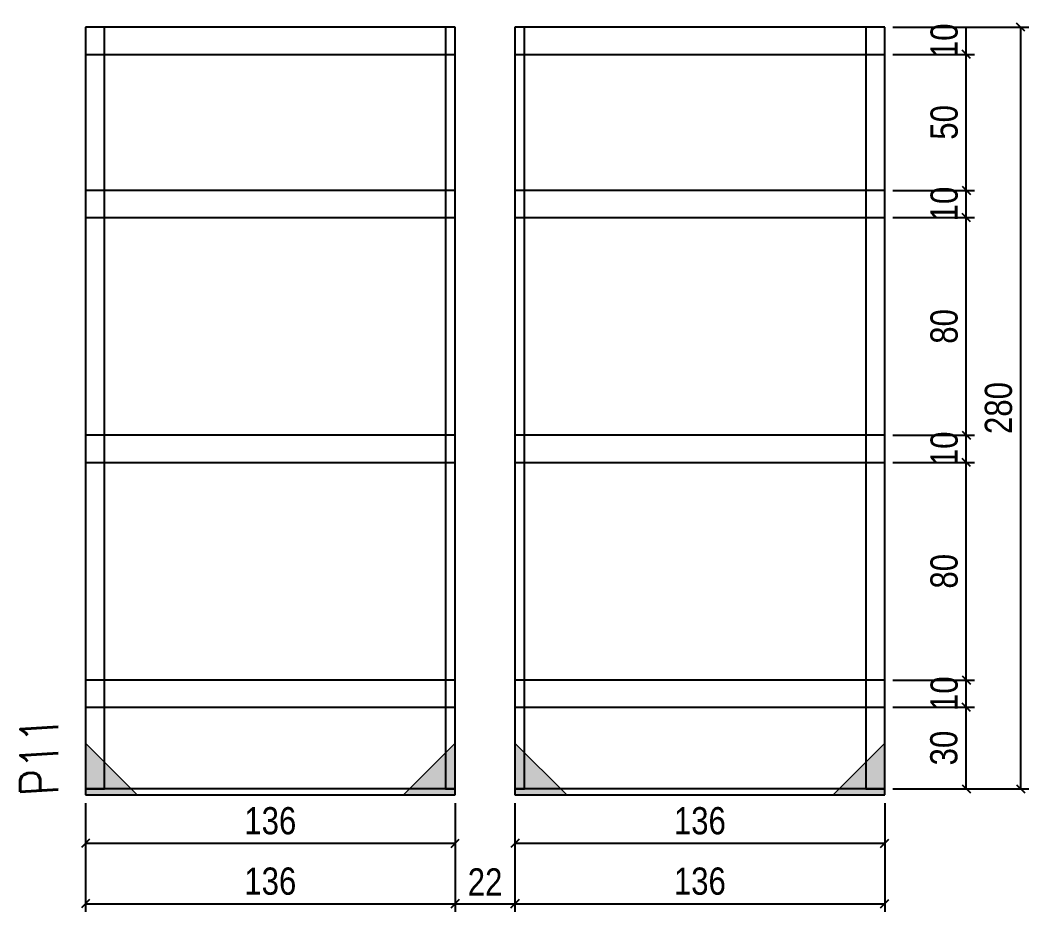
# Model space of a CAD drawing. Extents: x -7297 to 4125, y -881 to 169.
# Drawn here: x 3753.8 to 4124.8, y -244.5 to 83.2 of the extents above; entities that cross this region are included whole.
import ezdxf

# ---------------------------------------------------------------- set-up
doc = ezdxf.new("R2010")
doc.units = 0
doc.layers.get('0').update_dxf_attribs({"color": 1, "lineweight": 9})
for name, color, linetype in [('cotas', 4, 'Continuous'), ('NOMENCLATURA', 7, 'Continuous'), ('P-NOTAS', 7, 'Continuous'), ('SARR_2.2x10', 60, 'Continuous'), ('SARR_2.2x7', 40, 'Continuous'), ('SARR_3.5x7', 81, 'Continuous')]:
    doc.layers.add(name, color=color, linetype=linetype)
doc.layers.add('HACHURA_CANTONEIRA', color=162, linetype='Continuous', lineweight=15)
doc.styles.add('COTA TECNICA', font='techl___.ttf', dxfattribs={"height": 10})
doc.styles.get("Standard").update_dxf_attribs({"font": 'romans.shx', "width": 0.8, "height": 14})
doc.dimstyles.new('PAINEL-NOVA', dxfattribs={"dimtxt": 10, "dimasz": 3, "dimexe": 3, "dimexo": 3, "dimgap": 3, "dimtad": 1, "dimdec": 1, "dimzin": 12, "dimdsep": 46, "dimtxsty": 'COTA TECNICA', "dimblk1": 'OBLIQUE', "dimblk2": 'OBLIQUE', "dimsah": 1, "dimcen": 0.9, "dimclrd": 4, "dimclre": 4, "dimclrt": 240, "dimadec": 1, "dimazin": 3, "dimtfac": 1, "dimtdec": 1, "dimtix": 1, "dimtmove": 0, "dimatfit": 3, "dimfxl": 1, "dimtolj": 1, "dimtzin": 12, "dimarcsym": 0})

# ---------------------------------------------------------------- blocks, each defined once
blk = doc.blocks.new('_Oblique')
at = {"color": 0, "linetype": 'ByBlock', "lineweight": -2}
blk.add_line((-0.5, -0.5), (0.5, 0.5), dxfattribs=at)
blk = doc.blocks.new('*D4610')
at = {"layer": 'Defpoints', "color": 0, "linetype": 'Continuous', "ltscale": 30, "transparency": 16777216}
for p in [(3777.83, -214.35), (3913.83, -214.35), (3913.83, -219.35)]:
    blk.add_point(p, dxfattribs=at)
at = {"layer": 'P-NOTAS', "color": 4, "linetype": 'Continuous', "lineweight": -2, "ltscale": 30, "transparency": 16777216}
for p, q in [((3777.83, -217.35), (3777.83, -222.35)), ((3913.83, -217.35), (3913.83, -222.35)), ((3777.83, -219.35), (3913.83, -219.35))]:
    blk.add_line(p, q, dxfattribs=at)
at = {"layer": 'P-NOTAS', "color": 4, "linetype": 'Continuous', "lineweight": -2, "ltscale": 30, "transparency": 16777216, "xscale": 3, "yscale": 3, "zscale": 3, "rotation": 180}
blk.add_blockref('_Oblique', (3777.83, -219.35), dxfattribs=at)
at = {"layer": 'P-NOTAS', "color": 4, "linetype": 'Continuous', "lineweight": -2, "ltscale": 30, "transparency": 16777216, "xscale": 3, "yscale": 3, "zscale": 3}
blk.add_blockref('_Oblique', (3913.83, -219.35), dxfattribs=at)
at = {"layer": 'P-NOTAS', "color": 240, "linetype": 'Continuous', "ltscale": 30, "transparency": 16777216, "insert": (3845.83, -211.13), "char_height": 10, "attachment_point": 5, "style": 'COTA TECNICA'}
blk.add_mtext('\\A1;136', dxfattribs=at)
blk = doc.blocks.new('*D4611')
at = {"layer": 'Defpoints', "color": 0, "linetype": 'Continuous', "ltscale": 30, "transparency": 16777216}
for p in [(3777.83, -201.55), (3913.83, -201.55), (3913.83, -241.55)]:
    blk.add_point(p, dxfattribs=at)
at = {"layer": 'P-NOTAS', "color": 4, "linetype": 'Continuous', "lineweight": -2, "ltscale": 30, "transparency": 16777216}
for p, q in [((3777.83, -204.55), (3777.83, -244.55)), ((3913.83, -204.55), (3913.83, -244.55)), ((3777.83, -241.55), (3913.83, -241.55))]:
    blk.add_line(p, q, dxfattribs=at)
at = {"layer": 'P-NOTAS', "color": 4, "linetype": 'Continuous', "lineweight": -2, "ltscale": 30, "transparency": 16777216, "xscale": 3, "yscale": 3, "zscale": 3, "rotation": 180}
blk.add_blockref('_Oblique', (3777.83, -241.55), dxfattribs=at)
at = {"layer": 'P-NOTAS', "color": 4, "linetype": 'Continuous', "lineweight": -2, "ltscale": 30, "transparency": 16777216, "xscale": 3, "yscale": 3, "zscale": 3}
blk.add_blockref('_Oblique', (3913.83, -241.55), dxfattribs=at)
at = {"layer": 'P-NOTAS', "color": 240, "linetype": 'Continuous', "ltscale": 30, "transparency": 16777216, "insert": (3845.83, -233.33), "char_height": 10, "attachment_point": 5, "style": 'COTA TECNICA'}
blk.add_mtext('\\A1;136', dxfattribs=at)
blk = doc.blocks.new('*D4612')
at = {"layer": 'Defpoints', "color": 0, "linetype": 'Continuous', "ltscale": 30, "transparency": 16777216}
for p in [(3935.83, -214.35), (4071.83, -214.35), (4071.83, -219.35)]:
    blk.add_point(p, dxfattribs=at)
at = {"layer": 'P-NOTAS', "color": 4, "linetype": 'Continuous', "lineweight": -2, "ltscale": 30, "transparency": 16777216}
for p, q in [((3935.83, -217.35), (3935.83, -222.35)), ((4071.83, -217.35), (4071.83, -222.35)), ((3935.83, -219.35), (4071.83, -219.35))]:
    blk.add_line(p, q, dxfattribs=at)
at = {"layer": 'P-NOTAS', "color": 4, "linetype": 'Continuous', "lineweight": -2, "ltscale": 30, "transparency": 16777216, "xscale": 3, "yscale": 3, "zscale": 3, "rotation": 180}
blk.add_blockref('_Oblique', (3935.83, -219.35), dxfattribs=at)
at = {"layer": 'P-NOTAS', "color": 4, "linetype": 'Continuous', "lineweight": -2, "ltscale": 30, "transparency": 16777216, "xscale": 3, "yscale": 3, "zscale": 3}
blk.add_blockref('_Oblique', (4071.83, -219.35), dxfattribs=at)
at = {"layer": 'P-NOTAS', "color": 240, "linetype": 'Continuous', "ltscale": 30, "transparency": 16777216, "insert": (4003.83, -211.13), "char_height": 10, "attachment_point": 5, "style": 'COTA TECNICA'}
blk.add_mtext('\\A1;136', dxfattribs=at)
blk = doc.blocks.new('*D4613')
at = {"layer": 'Defpoints', "color": 0, "linetype": 'Continuous', "ltscale": 30, "transparency": 16777216}
for p in [(4071.83, 80.65), (4121.83, 80.65), (4071.83, -199.35)]:
    blk.add_point(p, dxfattribs=at)
at = {"layer": 'P-NOTAS', "color": 4, "linetype": 'Continuous', "lineweight": -2, "ltscale": 30, "transparency": 16777216}
for p, q in [((4074.83, 80.65), (4124.83, 80.65)), ((4121.83, -199.35), (4121.83, 80.65)), ((4074.83, -199.35), (4124.83, -199.35))]:
    blk.add_line(p, q, dxfattribs=at)
at = {"layer": 'P-NOTAS', "color": 4, "linetype": 'Continuous', "lineweight": -2, "ltscale": 30, "transparency": 16777216, "xscale": 3, "yscale": 3, "zscale": 3}
for p, rotation in [((4121.83, 80.65), 90), ((4121.83, -199.35), 270)]:
    blk.add_blockref('_Oblique', p, dxfattribs=dict(at, rotation=rotation))
at = {"layer": 'P-NOTAS', "color": 240, "linetype": 'Continuous', "ltscale": 30, "transparency": 16777216, "insert": (4113.7, -59.35), "char_height": 10, "attachment_point": 5, "rotation": 90, "style": 'COTA TECNICA'}
blk.add_mtext('\\A1;280', dxfattribs=at)
blk = doc.blocks.new('*D4614')
at = {"layer": 'Defpoints', "color": 0, "linetype": 'Continuous', "ltscale": 30, "transparency": 16777216}
for p in [(4071.83, -169.35), (4101.83, -169.35), (4071.83, -199.35)]:
    blk.add_point(p, dxfattribs=at)
at = {"layer": 'P-NOTAS', "color": 4, "linetype": 'Continuous', "lineweight": -2, "ltscale": 30, "transparency": 16777216}
for p, q in [((4074.83, -169.35), (4104.83, -169.35)), ((4101.83, -199.35), (4101.83, -169.35)), ((4074.83, -199.35), (4104.83, -199.35))]:
    blk.add_line(p, q, dxfattribs=at)
at = {"layer": 'P-NOTAS', "color": 4, "linetype": 'Continuous', "lineweight": -2, "ltscale": 30, "transparency": 16777216, "xscale": 3, "yscale": 3, "zscale": 3}
for p, rotation in [((4101.83, -169.35), 90), ((4101.83, -199.35), 270)]:
    blk.add_blockref('_Oblique', p, dxfattribs=dict(at, rotation=rotation))
at = {"layer": 'P-NOTAS', "color": 240, "linetype": 'Continuous', "ltscale": 30, "transparency": 16777216, "insert": (4093.61, -184.35), "char_height": 10, "attachment_point": 5, "rotation": 90, "style": 'COTA TECNICA'}
blk.add_mtext('\\A1;30', dxfattribs=at)
blk = doc.blocks.new('*D4615')
at = {"layer": 'Defpoints', "color": 0, "linetype": 'Continuous', "ltscale": 30, "transparency": 16777216}
for p in [(4071.83, -159.35), (4101.83, -159.35), (4071.83, -169.35)]:
    blk.add_point(p, dxfattribs=at)
at = {"layer": 'P-NOTAS', "color": 4, "linetype": 'Continuous', "lineweight": -2, "ltscale": 30, "transparency": 16777216}
for p, q in [((4074.83, -159.35), (4104.83, -159.35)), ((4101.83, -169.35), (4101.83, -159.35)), ((4074.83, -169.35), (4104.83, -169.35))]:
    blk.add_line(p, q, dxfattribs=at)
at = {"layer": 'P-NOTAS', "color": 240, "linetype": 'Continuous', "ltscale": 30, "transparency": 16777216, "insert": (4093.73, -164.35), "char_height": 10, "attachment_point": 5, "rotation": 90, "style": 'COTA TECNICA'}
blk.add_mtext('\\A1;10', dxfattribs=at)
blk = doc.blocks.new('*D4616')
at = {"layer": 'Defpoints', "color": 0, "linetype": 'Continuous', "ltscale": 30, "transparency": 16777216}
for p in [(4071.83, -79.35), (4101.83, -79.35), (4071.83, -159.35)]:
    blk.add_point(p, dxfattribs=at)
at = {"layer": 'P-NOTAS', "color": 4, "linetype": 'Continuous', "lineweight": -2, "ltscale": 30, "transparency": 16777216}
for p, q in [((4074.83, -79.35), (4104.83, -79.35)), ((4101.83, -159.35), (4101.83, -79.35)), ((4074.83, -159.35), (4104.83, -159.35))]:
    blk.add_line(p, q, dxfattribs=at)
at = {"layer": 'P-NOTAS', "color": 4, "linetype": 'Continuous', "lineweight": -2, "ltscale": 30, "transparency": 16777216, "xscale": 3, "yscale": 3, "zscale": 3}
for p, rotation in [((4101.83, -79.35), 90), ((4101.83, -159.35), 270)]:
    blk.add_blockref('_Oblique', p, dxfattribs=dict(at, rotation=rotation))
at = {"layer": 'P-NOTAS', "color": 240, "linetype": 'Continuous', "ltscale": 30, "transparency": 16777216, "insert": (4093.7, -119.35), "char_height": 10, "attachment_point": 5, "rotation": 90, "style": 'COTA TECNICA'}
blk.add_mtext('\\A1;80', dxfattribs=at)
blk = doc.blocks.new('*D4617')
at = {"layer": 'Defpoints', "color": 0, "linetype": 'Continuous', "ltscale": 30, "transparency": 16777216}
for p in [(4071.83, -69.35), (4101.83, -69.35), (4071.83, -79.35)]:
    blk.add_point(p, dxfattribs=at)
at = {"layer": 'P-NOTAS', "color": 4, "linetype": 'Continuous', "lineweight": -2, "ltscale": 30, "transparency": 16777216}
for p, q in [((4074.83, -69.35), (4104.83, -69.35)), ((4101.83, -79.35), (4101.83, -69.35)), ((4074.83, -79.35), (4104.83, -79.35))]:
    blk.add_line(p, q, dxfattribs=at)
at = {"layer": 'P-NOTAS', "color": 240, "linetype": 'Continuous', "ltscale": 30, "transparency": 16777216, "insert": (4093.73, -74.35), "char_height": 10, "attachment_point": 5, "rotation": 90, "style": 'COTA TECNICA'}
blk.add_mtext('\\A1;10', dxfattribs=at)
blk = doc.blocks.new('*D4618')
at = {"layer": 'Defpoints', "color": 0, "linetype": 'Continuous', "ltscale": 30, "transparency": 16777216}
for p in [(4071.83, 10.65), (4101.83, 10.65), (4071.83, -69.35)]:
    blk.add_point(p, dxfattribs=at)
at = {"layer": 'P-NOTAS', "color": 4, "linetype": 'Continuous', "lineweight": -2, "ltscale": 30, "transparency": 16777216}
for p, q in [((4074.83, 10.65), (4104.83, 10.65)), ((4101.83, -69.35), (4101.83, 10.65)), ((4074.83, -69.35), (4104.83, -69.35))]:
    blk.add_line(p, q, dxfattribs=at)
at = {"layer": 'P-NOTAS', "color": 4, "linetype": 'Continuous', "lineweight": -2, "ltscale": 30, "transparency": 16777216, "xscale": 3, "yscale": 3, "zscale": 3}
for p, rotation in [((4101.83, 10.65), 90), ((4101.83, -69.35), 270)]:
    blk.add_blockref('_Oblique', p, dxfattribs=dict(at, rotation=rotation))
at = {"layer": 'P-NOTAS', "color": 240, "linetype": 'Continuous', "ltscale": 30, "transparency": 16777216, "insert": (4093.7, -29.35), "char_height": 10, "attachment_point": 5, "rotation": 90, "style": 'COTA TECNICA'}
blk.add_mtext('\\A1;80', dxfattribs=at)
blk = doc.blocks.new('*D4619')
at = {"layer": 'Defpoints', "color": 0, "linetype": 'Continuous', "ltscale": 30, "transparency": 16777216}
for p in [(4071.83, 20.65), (4101.83, 20.65), (4071.83, 10.65)]:
    blk.add_point(p, dxfattribs=at)
at = {"layer": 'P-NOTAS', "color": 4, "linetype": 'Continuous', "lineweight": -2, "ltscale": 30, "transparency": 16777216}
for p, q in [((4074.83, 20.65), (4104.83, 20.65)), ((4101.83, 10.65), (4101.83, 20.65)), ((4074.83, 10.65), (4104.83, 10.65))]:
    blk.add_line(p, q, dxfattribs=at)
at = {"layer": 'P-NOTAS', "color": 240, "linetype": 'Continuous', "ltscale": 30, "transparency": 16777216, "insert": (4093.73, 15.65), "char_height": 10, "attachment_point": 5, "rotation": 90, "style": 'COTA TECNICA'}
blk.add_mtext('\\A1;10', dxfattribs=at)
blk = doc.blocks.new('*D4620')
at = {"layer": 'Defpoints', "color": 0, "linetype": 'Continuous', "ltscale": 30, "transparency": 16777216}
for p in [(4071.83, 70.65), (4101.83, 70.65), (4071.83, 20.65)]:
    blk.add_point(p, dxfattribs=at)
at = {"layer": 'P-NOTAS', "color": 4, "linetype": 'Continuous', "lineweight": -2, "ltscale": 30, "transparency": 16777216}
for p, q in [((4074.83, 70.65), (4104.83, 70.65)), ((4101.83, 20.65), (4101.83, 70.65)), ((4074.83, 20.65), (4104.83, 20.65))]:
    blk.add_line(p, q, dxfattribs=at)
at = {"layer": 'P-NOTAS', "color": 4, "linetype": 'Continuous', "lineweight": -2, "ltscale": 30, "transparency": 16777216, "xscale": 3, "yscale": 3, "zscale": 3}
for p, rotation in [((4101.83, 70.65), 90), ((4101.83, 20.65), 270)]:
    blk.add_blockref('_Oblique', p, dxfattribs=dict(at, rotation=rotation))
at = {"layer": 'P-NOTAS', "color": 240, "linetype": 'Continuous', "ltscale": 30, "transparency": 16777216, "insert": (4093.72, 45.65), "char_height": 10, "attachment_point": 5, "rotation": 90, "style": 'COTA TECNICA'}
blk.add_mtext('\\A1;50', dxfattribs=at)
blk = doc.blocks.new('*D4621')
at = {"layer": 'Defpoints', "color": 0, "linetype": 'Continuous', "ltscale": 30, "transparency": 16777216}
for p in [(4071.83, 80.65), (4101.83, 80.65), (4071.83, 70.65)]:
    blk.add_point(p, dxfattribs=at)
at = {"layer": 'P-NOTAS', "color": 4, "linetype": 'Continuous', "lineweight": -2, "ltscale": 30, "transparency": 16777216}
for p, q in [((4074.83, 80.65), (4104.83, 80.65)), ((4101.83, 70.65), (4101.83, 80.65)), ((4074.83, 70.65), (4104.83, 70.65))]:
    blk.add_line(p, q, dxfattribs=at)
at = {"layer": 'P-NOTAS', "color": 240, "linetype": 'Continuous', "ltscale": 30, "transparency": 16777216, "insert": (4093.73, 75.65), "char_height": 10, "attachment_point": 5, "rotation": 90, "style": 'COTA TECNICA'}
blk.add_mtext('\\A1;10', dxfattribs=at)
blk = doc.blocks.new('*D4622')
at = {"layer": 'Defpoints', "color": 0, "linetype": 'Continuous', "ltscale": 30, "transparency": 16777216}
for p in [(3935.83, -201.55), (4071.83, -201.55), (4071.83, -241.55)]:
    blk.add_point(p, dxfattribs=at)
at = {"layer": 'P-NOTAS', "color": 4, "linetype": 'Continuous', "lineweight": -2, "ltscale": 30, "transparency": 16777216}
for p, q in [((3935.83, -204.55), (3935.83, -244.55)), ((4071.83, -204.55), (4071.83, -244.55)), ((3935.83, -241.55), (4071.83, -241.55))]:
    blk.add_line(p, q, dxfattribs=at)
at = {"layer": 'P-NOTAS', "color": 4, "linetype": 'Continuous', "lineweight": -2, "ltscale": 30, "transparency": 16777216, "xscale": 3, "yscale": 3, "zscale": 3, "rotation": 180}
blk.add_blockref('_Oblique', (3935.83, -241.55), dxfattribs=at)
at = {"layer": 'P-NOTAS', "color": 4, "linetype": 'Continuous', "lineweight": -2, "ltscale": 30, "transparency": 16777216, "xscale": 3, "yscale": 3, "zscale": 3}
blk.add_blockref('_Oblique', (4071.83, -241.55), dxfattribs=at)
at = {"layer": 'P-NOTAS', "color": 240, "linetype": 'Continuous', "ltscale": 30, "transparency": 16777216, "insert": (4003.83, -233.33), "char_height": 10, "attachment_point": 5, "style": 'COTA TECNICA'}
blk.add_mtext('\\A1;136', dxfattribs=at)
blk = doc.blocks.new('*D4623')
at = {"layer": 'Defpoints', "color": 0, "linetype": 'Continuous', "ltscale": 30, "transparency": 16777216}
for p in [(3913.83, -201.55), (3935.83, -201.55), (3935.83, -241.55)]:
    blk.add_point(p, dxfattribs=at)
at = {"layer": 'P-NOTAS', "color": 4, "linetype": 'Continuous', "lineweight": -2, "ltscale": 30, "transparency": 16777216}
for p, q in [((3913.83, -204.55), (3913.83, -244.55)), ((3935.83, -204.55), (3935.83, -244.55)), ((3913.83, -241.55), (3935.83, -241.55))]:
    blk.add_line(p, q, dxfattribs=at)
at = {"layer": 'P-NOTAS', "color": 4, "linetype": 'Continuous', "lineweight": -2, "ltscale": 30, "transparency": 16777216, "xscale": 3, "yscale": 3, "zscale": 3, "rotation": 180}
blk.add_blockref('_Oblique', (3913.83, -241.55), dxfattribs=at)
at = {"layer": 'P-NOTAS', "color": 4, "linetype": 'Continuous', "lineweight": -2, "ltscale": 30, "transparency": 16777216, "xscale": 3, "yscale": 3, "zscale": 3}
blk.add_blockref('_Oblique', (3935.83, -241.55), dxfattribs=at)
at = {"layer": 'P-NOTAS', "color": 240, "linetype": 'Continuous', "ltscale": 30, "transparency": 16777216, "insert": (3924.83, -233.55), "char_height": 10, "attachment_point": 5, "style": 'COTA TECNICA'}
blk.add_mtext('\\A1;22', dxfattribs=at)
blk = doc.blocks.new('T-GRA-E')
at = {"layer": 'HACHURA_CANTONEIRA', "color": 7}
blk.add_lwpolyline([(0, 19), (0, 0), (19.01, 0)], close=True, dxfattribs=at)
blk = doc.blocks.new('GRA-E')
at = {"layer": 'HACHURA_CANTONEIRA'}
h = blk.add_hatch(color=256, dxfattribs=at)
h.dxf.hatch_style = 1
h.paths.add_polyline_path([(0, 19), (0, 0), (19.01, 0)])
at = {"layer": 'cotas'}
blk.add_blockref('T-GRA-E', (0, 0), dxfattribs=at)
blk = doc.blocks.new('T-GRA-D')
at = {"layer": 'HACHURA_CANTONEIRA', "color": 7}
blk.add_lwpolyline([(0, 19), (0, 0), (-19.01, 0)], close=True, dxfattribs=at)
blk = doc.blocks.new('GRA-D')
at = {"layer": 'HACHURA_CANTONEIRA'}
h = blk.add_hatch(color=256, dxfattribs=at)
h.dxf.hatch_style = 1
h.paths.add_polyline_path([(0, 19), (0, 0), (-19.01, 0)])
at = {"layer": 'cotas'}
blk.add_blockref('T-GRA-D', (0, 0), dxfattribs=at)

msp = doc.modelspace()

# ---------------------------------------------------------------- linework, layer by layer
at = {"layer": 'SARR_2.2x10', "linetype": 'Continuous', "ltscale": 30}
for p, q in [((3913.83, 80.65), (3777.83, 80.65)), ((3777.83, 80.65), (3777.83, 70.65)), ((3913.83, 70.65), (3913.83, 80.65)), ((4071.83, 80.65), (3935.83, 80.65)), ((3935.83, 80.65), (3935.83, 70.65)), ((4071.83, 70.65), (4071.83, 80.65)), ((3777.83, 70.65), (3913.83, 70.65)), ((3935.83, 70.65), (4071.83, 70.65)), ((3913.83, 20.65), (3777.83, 20.65)), ((3777.83, 20.65), (3777.83, 10.65)), ((3913.83, 10.65), (3913.83, 20.65)), ((4071.83, 20.65), (3935.83, 20.65)), ((3935.83, 20.65), (3935.83, 10.65)), ((4071.83, 10.65), (4071.83, 20.65)), ((3777.83, 10.65), (3913.83, 10.65)), ((3935.83, 10.65), (4071.83, 10.65)), ((3913.83, -69.35), (3777.83, -69.35)), ((3777.83, -69.35), (3777.83, -79.35)), ((3913.83, -79.35), (3913.83, -69.35)), ((4071.83, -69.35), (3935.83, -69.35)), ((3935.83, -69.35), (3935.83, -79.35)), ((4071.83, -79.35), (4071.83, -69.35)), ((3777.83, -79.35), (3913.83, -79.35)), ((3935.83, -79.35), (4071.83, -79.35)), ((3913.83, -159.35), (3777.83, -159.35)), ((3777.83, -159.35), (3777.83, -169.35)), ((3913.83, -169.35), (3913.83, -159.35)), ((4071.83, -159.35), (3935.83, -159.35)), ((3935.83, -159.35), (3935.83, -169.35)), ((4071.83, -169.35), (4071.83, -159.35)), ((3777.83, -169.35), (3913.83, -169.35)), ((3935.83, -169.35), (4071.83, -169.35))]:
    msp.add_line(p, q, dxfattribs=at)
at = {"layer": 'SARR_2.2x7', "linetype": 'Continuous', "ltscale": 30}
for p, q in [((3784.83, 80.65), (3777.83, 80.65)), ((3777.83, 80.65), (3777.83, -199.35)), ((3784.83, -199.35), (3784.83, 80.65)), ((4071.83, 80.65), (4064.83, 80.65)), ((4064.83, 80.65), (4064.83, -199.35)), ((4071.83, -199.35), (4071.83, 80.65)), ((3913.83, -199.35), (3777.83, -199.35)), ((3777.83, -199.35), (3777.83, -201.55)), ((3777.83, -199.35), (3784.83, -199.35)), ((3913.83, -201.55), (3913.83, -199.35)), ((4071.83, -199.35), (3935.83, -199.35)), ((3935.83, -199.35), (3935.83, -201.55)), ((4064.83, -199.35), (4071.83, -199.35)), ((4071.83, -201.55), (4071.83, -199.35)), ((3777.83, -201.55), (3913.83, -201.55)), ((3935.83, -201.55), (4071.83, -201.55))]:
    msp.add_line(p, q, dxfattribs=at)
at = {"layer": 'SARR_3.5x7', "linetype": 'Continuous', "ltscale": 30}
for p, q in [((3913.83, 80.65), (3910.33, 80.65)), ((3910.33, 80.65), (3910.33, -199.35)), ((3913.83, -199.35), (3913.83, 80.65)), ((3939.33, 80.65), (3935.83, 80.65)), ((3935.83, 80.65), (3935.83, -199.35)), ((3939.33, -199.35), (3939.33, 80.65)), ((3910.33, -199.35), (3913.83, -199.35)), ((3935.83, -199.35), (3939.33, -199.35))]:
    msp.add_line(p, q, dxfattribs=at)

# ---------------------------------------------------------------- block references
at = {"layer": 'SARR_2.2x7', "linetype": 'Continuous', "ltscale": 30}
for name, p in [('GRA-E', (3777.83, -201.55)), ('GRA-D', (3913.83, -201.55)), ('GRA-E', (3935.83, -201.55)), ('GRA-D', (4071.83, -201.55))]:
    msp.add_blockref(name, p, dxfattribs=at)

# ---------------------------------------------------------------- texts
at = {"layer": 'NOMENCLATURA', "linetype": 'Continuous', "ltscale": 30, "oblique": 356.6025, "width": 0.8}
msp.add_text('P11', height=14, rotation=90, dxfattribs=at).set_placement((3767.83, -201.55))

# ---------------------------------------------------------------- dimensions: what is measured, and where the dimension line sits
at = {"layer": 'P-NOTAS', "linetype": 'Continuous', "ltscale": 30}
for base, p1, p2, picture, middle in [((4101.83, 80.65), (4071.83, 70.65), (4071.83, 80.65), '*D4621', (4093.73, 75.65)), ((4121.83, 80.65), (4071.83, -199.35), (4071.83, 80.65), '*D4613', (4113.7, -59.35)), ((4101.83, 70.65), (4071.83, 20.65), (4071.83, 70.65), '*D4620', (4093.72, 45.65)), ((4101.83, 20.65), (4071.83, 10.65), (4071.83, 20.65), '*D4619', (4093.73, 15.65)), ((4101.83, 10.65), (4071.83, -69.35), (4071.83, 10.65), '*D4618', (4093.7, -29.35)), ((4101.83, -69.35), (4071.83, -79.35), (4071.83, -69.35), '*D4617', (4093.73, -74.35)), ((4101.83, -79.35), (4071.83, -159.35), (4071.83, -79.35), '*D4616', (4093.7, -119.35)), ((4101.83, -159.35), (4071.83, -169.35), (4071.83, -159.35), '*D4615', (4093.73, -164.35)), ((4101.83, -169.35), (4071.83, -199.35), (4071.83, -169.35), '*D4614', (4093.61, -184.35))]:
    dim = msp.add_linear_dim(base=base, p1=p1, p2=p2, angle=90, dimstyle='PAINEL-NOVA', dxfattribs=at)
    dim.commit()
    dim.dimension.update_dxf_attribs({"geometry": picture, "text_midpoint": middle})
for base, p1, p2, picture, middle in [((3913.83, -241.55), (3777.83, -201.55), (3913.83, -201.55), '*D4611', (3845.83, -233.33)), ((3935.83, -241.55), (3913.83, -201.55), (3935.83, -201.55), '*D4623', (3924.83, -233.55)), ((4071.83, -241.55), (3935.83, -201.55), (4071.83, -201.55), '*D4622', (4003.83, -233.33)), ((3913.83, -219.35), (3777.83, -214.35), (3913.83, -214.35), '*D4610', (3845.83, -211.13)), ((4071.83, -219.35), (3935.83, -214.35), (4071.83, -214.35), '*D4612', (4003.83, -211.13))]:
    dim = msp.add_linear_dim(base=base, p1=p1, p2=p2, dimstyle='PAINEL-NOVA', dxfattribs=at)
    dim.commit()
    dim.dimension.update_dxf_attribs({"geometry": picture, "text_midpoint": middle})

doc.saveas('drawing.dxf')
